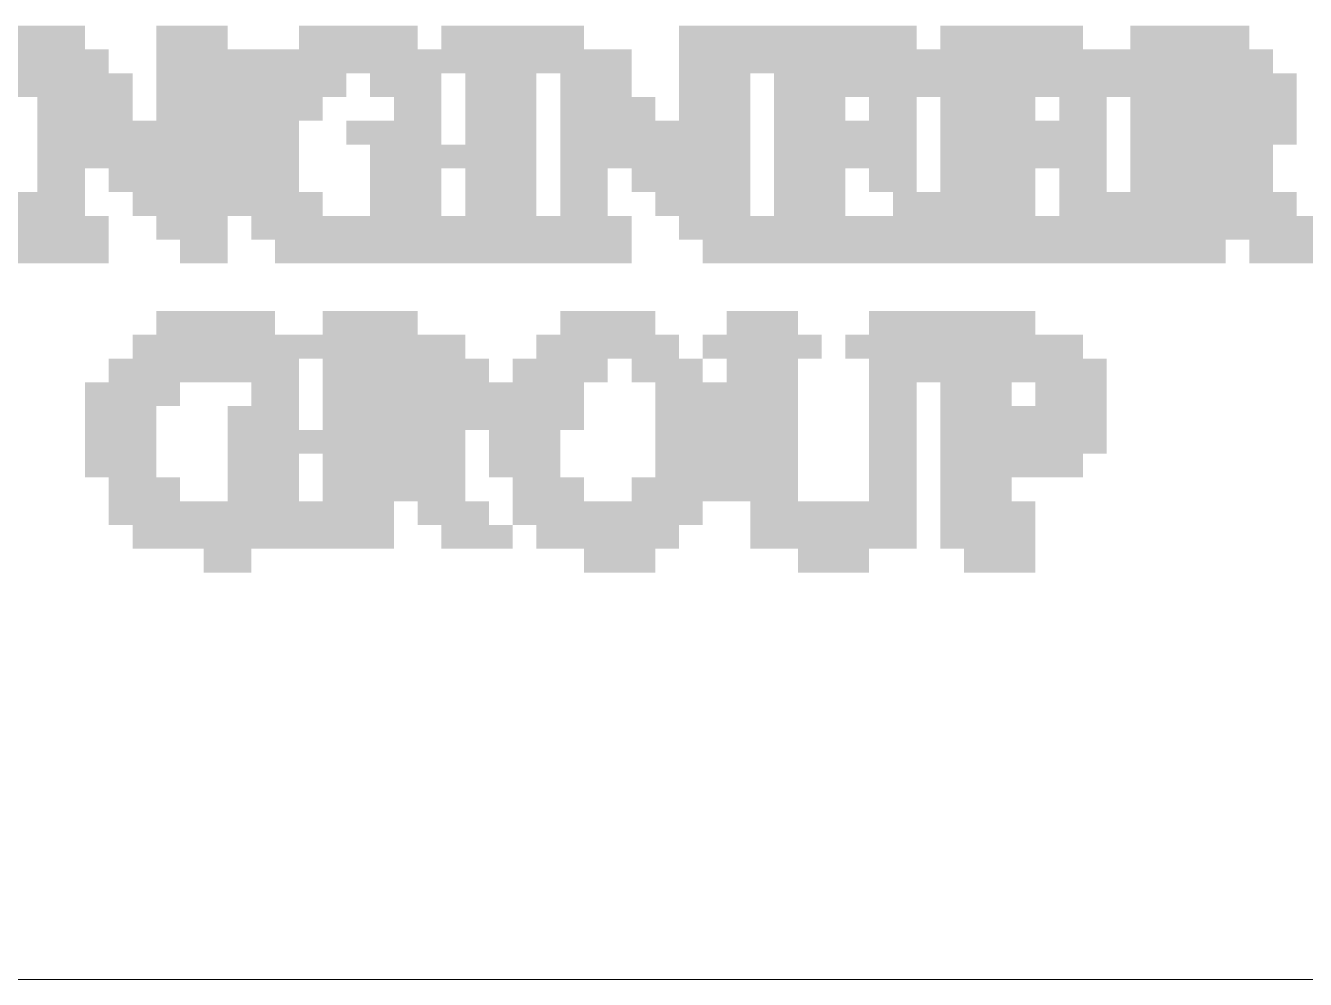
# Paper-space layout '01 Plan and 3D' of a CAD drawing. Header units: millimetres. Extents: x 5 to 415, y 7 to 290.
# Drawn here: x 374.36 to 384.06, y 85 to 92.22 of the extents above; entities that cross this region are included whole.
import ezdxf

# ---------------------------------------------------------------- set-up
doc = ezdxf.new("R2010")
doc.units = ezdxf.units.MM
doc.layers.add('BRANDING', color=7, linetype='Continuous')
doc.layers.add('SHEET', color=7, linetype='Continuous')

# ---------------------------------------------------------------- blocks, each defined once
blk = doc.blocks.new('SHEET_01')
at = {"layer": 'BRANDING'}
for points in [[(374.27, 92.22), (374.63, 92.22), (374.27, 92.04), (374.63, 92.04)], [(374.63, 92.22), (374.81, 92.22), (374.63, 92.04), (374.81, 92.04)], [(375.35, 92.22), (375.53, 92.22), (375.35, 92.04), (375.53, 92.04)], [(375.53, 92.22), (375.71, 92.22), (375.53, 92.04), (375.71, 92.04)], [(375.71, 92.22), (375.89, 92.22), (375.71, 92.04), (375.89, 92.04)], [(376.43, 92.22), (376.61, 92.22), (376.43, 92.04), (376.61, 92.04)], [(376.61, 92.22), (376.79, 92.22), (376.61, 92.04), (376.79, 92.04)], [(376.79, 92.22), (376.97, 92.22), (376.79, 92.04), (376.97, 92.04)], [(376.97, 92.22), (377.15, 92.22), (376.97, 92.04), (377.15, 92.04)], [(377.15, 92.22), (377.33, 92.22), (377.15, 92.04), (377.33, 92.04)], [(377.51, 92.22), (377.69, 92.22), (377.51, 92.04), (377.69, 92.04)], [(377.69, 92.22), (377.87, 92.22), (377.69, 92.04), (377.87, 92.04)], [(377.87, 92.22), (378.05, 92.22), (377.87, 92.04), (378.05, 92.04)], [(378.05, 92.22), (378.23, 92.22), (378.05, 92.04), (378.23, 92.04)], [(378.23, 92.22), (378.41, 92.22), (378.23, 92.04), (378.41, 92.04)], [(378.41, 92.22), (378.59, 92.22), (378.41, 92.04), (378.59, 92.04)], [(379.31, 92.22), (380.03, 92.22), (379.31, 92.04), (380.03, 92.04)], [(380.03, 92.22), (380.21, 92.22), (380.03, 92.04), (380.21, 92.04)], [(380.21, 92.22), (380.39, 92.22), (380.21, 92.04), (380.39, 92.04)], [(380.39, 92.22), (380.93, 92.22), (380.39, 92.04), (380.93, 92.04)], [(380.93, 92.22), (381.11, 92.22), (380.93, 92.04), (381.11, 92.04)], [(381.29, 92.22), (381.47, 92.22), (381.29, 92.04), (381.47, 92.04)], [(381.47, 92.22), (382.37, 92.22), (381.47, 92.04), (382.37, 92.04)], [(382.73, 92.22), (382.91, 92.22), (382.73, 92.04), (382.91, 92.04)], [(382.91, 92.22), (383.63, 92.22), (382.91, 92.04), (383.63, 92.04)], [(374.27, 92.04), (374.45, 92.04), (374.27, 91.86), (374.45, 91.86)], [(374.45, 92.04), (374.63, 92.04), (374.45, 91.86), (374.63, 91.86)], [(374.63, 92.04), (374.81, 92.04), (374.63, 91.86), (374.81, 91.86)], [(374.81, 92.04), (374.99, 92.04), (374.81, 91.86), (374.99, 91.86)], [(375.35, 92.04), (375.53, 92.04), (375.35, 91.86), (375.53, 91.86)], [(375.53, 92.04), (375.71, 92.04), (375.53, 91.86), (375.71, 91.86)], [(375.71, 92.04), (375.89, 92.04), (375.71, 91.86), (375.89, 91.86)], [(375.89, 92.04), (376.25, 92.04), (375.89, 91.86), (376.25, 91.86)], [(376.25, 92.04), (376.43, 92.04), (376.25, 91.86), (376.43, 91.86)], [(376.43, 92.04), (376.61, 92.04), (376.43, 91.86), (376.61, 91.86)], [(376.61, 92.04), (376.79, 92.04), (376.61, 91.86), (376.79, 91.86)], [(376.79, 92.04), (376.97, 92.04), (376.79, 91.86), (376.97, 91.86)], [(376.97, 92.04), (377.15, 92.04), (376.97, 91.86), (377.15, 91.86)], [(377.15, 92.04), (377.33, 92.04), (377.15, 91.86), (377.33, 91.86)], [(377.33, 92.04), (377.51, 92.04), (377.33, 91.86), (377.51, 91.86)], [(377.51, 92.04), (377.69, 92.04), (377.51, 91.86), (377.69, 91.86)], [(377.69, 92.04), (377.87, 92.04), (377.69, 91.86), (377.87, 91.86)], [(377.87, 92.04), (378.23, 92.04), (377.87, 91.86), (378.23, 91.86)], [(378.23, 92.04), (378.41, 92.04), (378.23, 91.86), (378.41, 91.86)], [(378.41, 92.04), (378.59, 92.04), (378.41, 91.86), (378.59, 91.86)], [(378.59, 92.04), (378.77, 92.04), (378.59, 91.86), (378.77, 91.86)], [(378.77, 92.04), (378.95, 92.04), (378.77, 91.86), (378.95, 91.86)], [(379.31, 92.04), (379.49, 92.04), (379.31, 91.86), (379.49, 91.86)], [(379.49, 92.04), (379.67, 92.04), (379.49, 91.86), (379.67, 91.86)], [(379.67, 92.04), (379.85, 92.04), (379.67, 91.86), (379.85, 91.86)], [(379.85, 92.04), (380.03, 92.04), (379.85, 91.86), (380.03, 91.86)], [(380.03, 92.04), (380.21, 92.04), (380.03, 91.86), (380.21, 91.86)], [(380.21, 92.04), (380.39, 92.04), (380.21, 91.86), (380.39, 91.86)], [(380.39, 92.04), (380.57, 92.04), (380.39, 91.86), (380.57, 91.86)], [(380.57, 92.04), (380.75, 92.04), (380.57, 91.86), (380.75, 91.86)], [(380.75, 92.04), (380.93, 92.04), (380.75, 91.86), (380.93, 91.86)], [(380.93, 92.04), (381.11, 92.04), (380.93, 91.86), (381.11, 91.86)], [(381.11, 92.04), (381.29, 92.04), (381.11, 91.86), (381.29, 91.86)], [(381.29, 92.04), (381.47, 92.04), (381.29, 91.86), (381.47, 91.86)], [(381.47, 92.04), (381.65, 92.04), (381.47, 91.86), (381.65, 91.86)], [(381.65, 92.04), (381.83, 92.04), (381.65, 91.86), (381.83, 91.86)], [(381.83, 92.04), (382.19, 92.04), (381.83, 91.86), (382.19, 91.86)], [(382.19, 92.04), (382.55, 92.04), (382.19, 91.86), (382.55, 91.86)], [(382.55, 92.04), (382.73, 92.04), (382.55, 91.86), (382.73, 91.86)], [(382.73, 92.04), (382.91, 92.04), (382.73, 91.86), (382.91, 91.86)], [(382.91, 92.04), (383.09, 92.04), (382.91, 91.86), (383.09, 91.86)], [(383.09, 92.04), (383.27, 92.04), (383.09, 91.86), (383.27, 91.86)], [(383.27, 92.04), (383.45, 92.04), (383.27, 91.86), (383.45, 91.86)], [(383.45, 92.04), (383.63, 92.04), (383.45, 91.86), (383.63, 91.86)], [(383.63, 92.04), (383.81, 92.04), (383.63, 91.86), (383.81, 91.86)], [(374.27, 91.86), (374.45, 91.86), (374.27, 91.68), (374.45, 91.68)], [(374.45, 91.86), (374.63, 91.86), (374.45, 91.68), (374.63, 91.68)], [(374.63, 91.86), (374.81, 91.86), (374.63, 91.68), (374.81, 91.68)], [(374.81, 91.86), (374.99, 91.86), (374.81, 91.68), (374.99, 91.68)], [(374.99, 91.86), (375.17, 91.86), (374.99, 91.68), (375.17, 91.68)], [(375.35, 91.86), (375.53, 91.86), (375.35, 91.68), (375.53, 91.68)], [(375.53, 91.86), (375.71, 91.86), (375.53, 91.68), (375.71, 91.68)], [(375.71, 91.86), (375.89, 91.86), (375.71, 91.68), (375.89, 91.68)], [(375.89, 91.86), (376.07, 91.86), (375.89, 91.68), (376.07, 91.68)], [(376.07, 91.86), (376.25, 91.86), (376.07, 91.68), (376.25, 91.68)], [(376.25, 91.86), (376.43, 91.86), (376.25, 91.68), (376.43, 91.68)], [(376.43, 91.86), (376.61, 91.86), (376.43, 91.68), (376.61, 91.68)], [(376.61, 91.86), (376.79, 91.86), (376.61, 91.68), (376.79, 91.68)], [(376.97, 91.86), (377.15, 91.86), (376.97, 91.68), (377.15, 91.68)], [(377.15, 91.86), (377.33, 91.86), (377.15, 91.68), (377.33, 91.68)], [(377.33, 91.86), (377.51, 91.86), (377.33, 91.68), (377.51, 91.68)], [(377.69, 91.86), (377.87, 91.86), (377.69, 91.68), (377.87, 91.68)], [(377.87, 91.86), (378.05, 91.86), (377.87, 91.68), (378.05, 91.68)], [(378.05, 91.86), (378.23, 91.86), (378.05, 91.68), (378.23, 91.68)], [(378.41, 91.86), (378.59, 91.86), (378.41, 91.68), (378.59, 91.68)], [(378.59, 91.86), (378.77, 91.86), (378.59, 91.68), (378.77, 91.68)], [(378.77, 91.86), (378.95, 91.86), (378.77, 91.68), (378.95, 91.68)], [(379.31, 91.86), (379.49, 91.86), (379.31, 91.68), (379.49, 91.68)], [(379.49, 91.86), (379.67, 91.86), (379.49, 91.68), (379.67, 91.68)], [(379.67, 91.86), (379.85, 91.86), (379.67, 91.68), (379.85, 91.68)], [(380.03, 91.86), (380.39, 91.86), (380.03, 91.68), (380.39, 91.68)], [(380.39, 91.86), (380.57, 91.86), (380.39, 91.68), (380.57, 91.68)], [(380.57, 91.86), (380.93, 91.86), (380.57, 91.68), (380.93, 91.68)], [(380.93, 91.86), (381.11, 91.86), (380.93, 91.68), (381.11, 91.68)], [(381.11, 91.86), (381.29, 91.86), (381.11, 91.68), (381.29, 91.68)], [(381.29, 91.86), (381.47, 91.86), (381.29, 91.68), (381.47, 91.68)], [(381.47, 91.86), (381.65, 91.86), (381.47, 91.68), (381.65, 91.68)], [(381.65, 91.86), (381.83, 91.86), (381.65, 91.68), (381.83, 91.68)], [(381.83, 91.86), (382.01, 91.86), (381.83, 91.68), (382.01, 91.68)], [(382.01, 91.86), (382.19, 91.86), (382.01, 91.68), (382.19, 91.68)], [(382.19, 91.86), (382.37, 91.86), (382.19, 91.68), (382.37, 91.68)], [(382.37, 91.86), (382.55, 91.86), (382.37, 91.68), (382.55, 91.68)], [(382.55, 91.86), (382.73, 91.86), (382.55, 91.68), (382.73, 91.68)], [(382.73, 91.86), (382.91, 91.86), (382.73, 91.68), (382.91, 91.68)], [(382.91, 91.86), (383.27, 91.86), (382.91, 91.68), (383.27, 91.68)], [(383.27, 91.86), (383.45, 91.86), (383.27, 91.68), (383.45, 91.68)], [(383.45, 91.86), (383.63, 91.86), (383.45, 91.68), (383.63, 91.68)], [(383.63, 91.86), (383.81, 91.86), (383.63, 91.68), (383.81, 91.68)], [(383.81, 91.86), (383.99, 91.86), (383.81, 91.68), (383.99, 91.68)], [(374.45, 91.68), (374.63, 91.68), (374.45, 91.5), (374.63, 91.5)], [(374.63, 91.68), (374.99, 91.68), (374.63, 91.5), (374.99, 91.5)], [(374.99, 91.68), (375.17, 91.68), (374.99, 91.5), (375.17, 91.5)], [(375.35, 91.68), (375.53, 91.68), (375.35, 91.5), (375.53, 91.5)], [(375.53, 91.68), (375.71, 91.68), (375.53, 91.5), (375.71, 91.5)], [(375.71, 91.68), (376.07, 91.68), (375.71, 91.5), (376.07, 91.5)], [(376.07, 91.68), (376.25, 91.68), (376.07, 91.5), (376.25, 91.5)], [(376.25, 91.68), (376.43, 91.68), (376.25, 91.5), (376.43, 91.5)], [(376.43, 91.68), (376.61, 91.68), (376.43, 91.5), (376.61, 91.5)], [(377.15, 91.68), (377.51, 91.68), (377.15, 91.5), (377.51, 91.5)], [(377.69, 91.68), (377.87, 91.68), (377.69, 91.5), (377.87, 91.5)], [(377.87, 91.68), (378.05, 91.68), (377.87, 91.5), (378.05, 91.5)], [(378.05, 91.68), (378.23, 91.68), (378.05, 91.5), (378.23, 91.5)], [(378.41, 91.68), (378.59, 91.68), (378.41, 91.5), (378.59, 91.5)], [(378.59, 91.68), (378.77, 91.68), (378.59, 91.5), (378.77, 91.5)], [(378.77, 91.68), (378.95, 91.68), (378.77, 91.5), (378.95, 91.5)], [(378.95, 91.68), (379.13, 91.68), (378.95, 91.5), (379.13, 91.5)], [(379.31, 91.68), (379.49, 91.68), (379.31, 91.5), (379.49, 91.5)], [(379.49, 91.68), (379.67, 91.68), (379.49, 91.5), (379.67, 91.5)], [(379.67, 91.68), (379.85, 91.68), (379.67, 91.5), (379.85, 91.5)], [(380.03, 91.68), (380.21, 91.68), (380.03, 91.5), (380.21, 91.5)], [(380.21, 91.68), (380.39, 91.68), (380.21, 91.5), (380.39, 91.5)], [(380.39, 91.68), (380.57, 91.68), (380.39, 91.5), (380.57, 91.5)], [(380.75, 91.68), (380.93, 91.68), (380.75, 91.5), (380.93, 91.5)], [(380.93, 91.68), (381.11, 91.68), (380.93, 91.5), (381.11, 91.5)], [(381.29, 91.68), (381.47, 91.68), (381.29, 91.5), (381.47, 91.5)], [(381.47, 91.68), (381.65, 91.68), (381.47, 91.5), (381.65, 91.5)], [(381.65, 91.68), (381.83, 91.68), (381.65, 91.5), (381.83, 91.5)], [(381.83, 91.68), (382.01, 91.68), (381.83, 91.5), (382.01, 91.5)], [(382.19, 91.68), (382.55, 91.68), (382.19, 91.5), (382.55, 91.5)], [(382.73, 91.68), (382.91, 91.68), (382.73, 91.5), (382.91, 91.5)], [(382.91, 91.68), (383.09, 91.68), (382.91, 91.5), (383.09, 91.5)], [(383.09, 91.68), (383.27, 91.68), (383.09, 91.5), (383.27, 91.5)], [(383.27, 91.68), (383.45, 91.68), (383.27, 91.5), (383.45, 91.5)], [(383.45, 91.68), (383.63, 91.68), (383.45, 91.5), (383.63, 91.5)], [(383.63, 91.68), (383.81, 91.68), (383.63, 91.5), (383.81, 91.5)], [(383.81, 91.68), (383.99, 91.68), (383.81, 91.5), (383.99, 91.5)], [(374.45, 91.5), (374.63, 91.5), (374.45, 91.32), (374.63, 91.32)], [(374.63, 91.5), (374.99, 91.5), (374.63, 91.32), (374.99, 91.32)], [(374.99, 91.5), (375.17, 91.5), (374.99, 91.32), (375.17, 91.32)], [(375.17, 91.5), (375.35, 91.5), (375.17, 91.32), (375.35, 91.32)], [(375.35, 91.5), (375.53, 91.5), (375.35, 91.32), (375.53, 91.32)], [(375.53, 91.5), (375.71, 91.5), (375.53, 91.32), (375.71, 91.32)], [(375.71, 91.5), (375.89, 91.5), (375.71, 91.32), (375.89, 91.32)], [(375.89, 91.5), (376.07, 91.5), (375.89, 91.32), (376.07, 91.32)], [(376.07, 91.5), (376.25, 91.5), (376.07, 91.32), (376.25, 91.32)], [(376.25, 91.5), (376.43, 91.5), (376.25, 91.32), (376.43, 91.32)], [(376.79, 91.5), (376.97, 91.5), (376.79, 91.32), (376.97, 91.32)], [(376.97, 91.5), (377.33, 91.5), (376.97, 91.32), (377.33, 91.32)], [(377.33, 91.5), (377.51, 91.5), (377.33, 91.32), (377.51, 91.32)], [(377.69, 91.5), (377.87, 91.5), (377.69, 91.32), (377.87, 91.32)], [(377.87, 91.5), (378.05, 91.5), (377.87, 91.32), (378.05, 91.32)], [(378.05, 91.5), (378.23, 91.5), (378.05, 91.32), (378.23, 91.32)], [(378.41, 91.5), (378.59, 91.5), (378.41, 91.32), (378.59, 91.32)], [(378.59, 91.5), (378.77, 91.5), (378.59, 91.32), (378.77, 91.32)], [(378.77, 91.5), (379.13, 91.5), (378.77, 91.32), (379.13, 91.32)], [(379.13, 91.5), (379.31, 91.5), (379.13, 91.32), (379.31, 91.32)], [(379.31, 91.5), (379.49, 91.5), (379.31, 91.32), (379.49, 91.32)], [(379.49, 91.5), (379.67, 91.5), (379.49, 91.32), (379.67, 91.32)], [(379.67, 91.5), (379.85, 91.5), (379.67, 91.32), (379.85, 91.32)], [(380.03, 91.5), (380.21, 91.5), (380.03, 91.32), (380.21, 91.32)], [(380.21, 91.5), (380.39, 91.5), (380.21, 91.32), (380.39, 91.32)], [(380.39, 91.5), (380.57, 91.5), (380.39, 91.32), (380.57, 91.32)], [(380.57, 91.5), (380.75, 91.5), (380.57, 91.32), (380.75, 91.32)], [(380.75, 91.5), (380.93, 91.5), (380.75, 91.32), (380.93, 91.32)], [(380.93, 91.5), (381.11, 91.5), (380.93, 91.32), (381.11, 91.32)], [(381.29, 91.5), (381.47, 91.5), (381.29, 91.32), (381.47, 91.32)], [(381.47, 91.5), (381.65, 91.5), (381.47, 91.32), (381.65, 91.32)], [(381.65, 91.5), (381.83, 91.5), (381.65, 91.32), (381.83, 91.32)], [(381.83, 91.5), (382.19, 91.5), (381.83, 91.32), (382.19, 91.32)], [(382.19, 91.5), (382.37, 91.5), (382.19, 91.32), (382.37, 91.32)], [(382.37, 91.5), (382.55, 91.5), (382.37, 91.32), (382.55, 91.32)], [(382.73, 91.5), (382.91, 91.5), (382.73, 91.32), (382.91, 91.32)], [(382.91, 91.5), (383.09, 91.5), (382.91, 91.32), (383.09, 91.32)], [(383.09, 91.5), (383.27, 91.5), (383.09, 91.32), (383.27, 91.32)], [(383.27, 91.5), (383.45, 91.5), (383.27, 91.32), (383.45, 91.32)], [(383.45, 91.5), (383.63, 91.5), (383.45, 91.32), (383.63, 91.32)], [(383.63, 91.5), (383.81, 91.5), (383.63, 91.32), (383.81, 91.32)], [(383.81, 91.5), (383.99, 91.5), (383.81, 91.32), (383.99, 91.32)], [(374.45, 91.32), (374.63, 91.32), (374.45, 91.14), (374.63, 91.14)], [(374.63, 91.32), (374.81, 91.32), (374.63, 91.14), (374.81, 91.14)], [(374.81, 91.32), (374.99, 91.32), (374.81, 91.14), (374.99, 91.14)], [(374.99, 91.32), (375.17, 91.32), (374.99, 91.14), (375.17, 91.14)], [(375.17, 91.32), (375.35, 91.32), (375.17, 91.14), (375.35, 91.14)], [(375.35, 91.32), (375.53, 91.32), (375.35, 91.14), (375.53, 91.14)], [(375.53, 91.32), (375.71, 91.32), (375.53, 91.14), (375.71, 91.14)], [(375.71, 91.32), (375.89, 91.32), (375.71, 91.14), (375.89, 91.14)], [(375.89, 91.32), (376.07, 91.32), (375.89, 91.14), (376.07, 91.14)], [(376.07, 91.32), (376.25, 91.32), (376.07, 91.14), (376.25, 91.14)], [(376.25, 91.32), (376.43, 91.32), (376.25, 91.14), (376.43, 91.14)], [(376.97, 91.32), (377.15, 91.32), (376.97, 91.14), (377.15, 91.14)], [(377.15, 91.32), (377.33, 91.32), (377.15, 91.14), (377.33, 91.14)], [(377.33, 91.32), (377.51, 91.32), (377.33, 91.14), (377.51, 91.14)], [(377.51, 91.32), (377.69, 91.32), (377.51, 91.14), (377.69, 91.14)], [(377.69, 91.32), (377.87, 91.32), (377.69, 91.14), (377.87, 91.14)], [(377.87, 91.32), (378.05, 91.32), (377.87, 91.14), (378.05, 91.14)], [(378.05, 91.32), (378.23, 91.32), (378.05, 91.14), (378.23, 91.14)], [(378.41, 91.32), (378.59, 91.32), (378.41, 91.14), (378.59, 91.14)], [(378.59, 91.32), (378.77, 91.32), (378.59, 91.14), (378.77, 91.14)], [(378.77, 91.32), (378.95, 91.32), (378.77, 91.14), (378.95, 91.14)], [(378.95, 91.32), (379.31, 91.32), (378.95, 91.14), (379.31, 91.14)], [(379.31, 91.32), (379.49, 91.32), (379.31, 91.14), (379.49, 91.14)], [(379.49, 91.32), (379.67, 91.32), (379.49, 91.14), (379.67, 91.14)], [(379.67, 91.32), (379.85, 91.32), (379.67, 91.14), (379.85, 91.14)], [(380.03, 91.32), (380.21, 91.32), (380.03, 91.14), (380.21, 91.14)], [(380.21, 91.32), (380.57, 91.32), (380.21, 91.14), (380.57, 91.14)], [(380.57, 91.32), (380.93, 91.32), (380.57, 91.14), (380.93, 91.14)], [(380.93, 91.32), (381.11, 91.32), (380.93, 91.14), (381.11, 91.14)], [(381.29, 91.32), (381.47, 91.32), (381.29, 91.14), (381.47, 91.14)], [(381.47, 91.32), (381.65, 91.32), (381.47, 91.14), (381.65, 91.14)], [(381.65, 91.32), (381.83, 91.32), (381.65, 91.14), (381.83, 91.14)], [(381.83, 91.32), (382.37, 91.32), (381.83, 91.14), (382.37, 91.14)], [(382.37, 91.32), (382.55, 91.32), (382.37, 91.14), (382.55, 91.14)], [(382.73, 91.32), (382.91, 91.32), (382.73, 91.14), (382.91, 91.14)], [(382.91, 91.32), (383.09, 91.32), (382.91, 91.14), (383.09, 91.14)], [(383.09, 91.32), (383.45, 91.32), (383.09, 91.14), (383.45, 91.14)], [(383.45, 91.32), (383.63, 91.32), (383.45, 91.14), (383.63, 91.14)], [(383.63, 91.32), (383.81, 91.32), (383.63, 91.14), (383.81, 91.14)], [(374.45, 91.14), (374.63, 91.14), (374.45, 90.96), (374.63, 90.96)], [(374.63, 91.14), (374.81, 91.14), (374.63, 90.96), (374.81, 90.96)], [(374.99, 91.14), (375.17, 91.14), (374.99, 90.96), (375.17, 90.96)], [(375.17, 91.14), (375.71, 91.14), (375.17, 90.96), (375.71, 90.96)], [(375.71, 91.14), (375.89, 91.14), (375.71, 90.96), (375.89, 90.96)], [(375.89, 91.14), (376.07, 91.14), (375.89, 90.96), (376.07, 90.96)], [(376.07, 91.14), (376.25, 91.14), (376.07, 90.96), (376.25, 90.96)], [(376.25, 91.14), (376.43, 91.14), (376.25, 90.96), (376.43, 90.96)], [(376.97, 91.14), (377.15, 91.14), (376.97, 90.96), (377.15, 90.96)], [(377.15, 91.14), (377.33, 91.14), (377.15, 90.96), (377.33, 90.96)], [(377.33, 91.14), (377.51, 91.14), (377.33, 90.96), (377.51, 90.96)], [(377.69, 91.14), (377.87, 91.14), (377.69, 90.96), (377.87, 90.96)], [(377.87, 91.14), (378.05, 91.14), (377.87, 90.96), (378.05, 90.96)], [(378.05, 91.14), (378.23, 91.14), (378.05, 90.96), (378.23, 90.96)], [(378.41, 91.14), (378.59, 91.14), (378.41, 90.96), (378.59, 90.96)], [(378.59, 91.14), (378.77, 91.14), (378.59, 90.96), (378.77, 90.96)], [(378.95, 91.14), (379.13, 91.14), (378.95, 90.96), (379.13, 90.96)], [(379.13, 91.14), (379.49, 91.14), (379.13, 90.96), (379.49, 90.96)], [(379.49, 91.14), (379.67, 91.14), (379.49, 90.96), (379.67, 90.96)], [(379.67, 91.14), (379.85, 91.14), (379.67, 90.96), (379.85, 90.96)], [(380.03, 91.14), (380.39, 91.14), (380.03, 90.96), (380.39, 90.96)], [(380.39, 91.14), (380.57, 91.14), (380.39, 90.96), (380.57, 90.96)], [(380.75, 91.14), (380.93, 91.14), (380.75, 90.96), (380.93, 90.96)], [(380.93, 91.14), (381.11, 91.14), (380.93, 90.96), (381.11, 90.96)], [(381.29, 91.14), (381.47, 91.14), (381.29, 90.96), (381.47, 90.96)], [(381.47, 91.14), (381.65, 91.14), (381.47, 90.96), (381.65, 90.96)], [(381.65, 91.14), (381.83, 91.14), (381.65, 90.96), (381.83, 90.96)], [(381.83, 91.14), (382.01, 91.14), (381.83, 90.96), (382.01, 90.96)], [(382.19, 91.14), (382.37, 91.14), (382.19, 90.96), (382.37, 90.96)], [(382.37, 91.14), (382.55, 91.14), (382.37, 90.96), (382.55, 90.96)], [(382.73, 91.14), (382.91, 91.14), (382.73, 90.96), (382.91, 90.96)], [(382.91, 91.14), (383.09, 91.14), (382.91, 90.96), (383.09, 90.96)], [(383.09, 91.14), (383.27, 91.14), (383.09, 90.96), (383.27, 90.96)], [(383.27, 91.14), (383.45, 91.14), (383.27, 90.96), (383.45, 90.96)], [(383.45, 91.14), (383.63, 91.14), (383.45, 90.96), (383.63, 90.96)], [(383.63, 91.14), (383.81, 91.14), (383.63, 90.96), (383.81, 90.96)], [(374.27, 90.96), (374.45, 90.96), (374.27, 90.78), (374.45, 90.78)], [(374.45, 90.96), (374.63, 90.96), (374.45, 90.78), (374.63, 90.78)], [(374.63, 90.96), (374.81, 90.96), (374.63, 90.78), (374.81, 90.78)], [(375.17, 90.96), (375.35, 90.96), (375.17, 90.78), (375.35, 90.78)], [(375.35, 90.96), (375.53, 90.96), (375.35, 90.78), (375.53, 90.78)], [(375.53, 90.96), (375.71, 90.96), (375.53, 90.78), (375.71, 90.78)], [(375.71, 90.96), (375.89, 90.96), (375.71, 90.78), (375.89, 90.78)], [(375.89, 90.96), (376.07, 90.96), (375.89, 90.78), (376.07, 90.78)], [(376.07, 90.96), (376.25, 90.96), (376.07, 90.78), (376.25, 90.78)], [(376.25, 90.96), (376.43, 90.96), (376.25, 90.78), (376.43, 90.78)], [(376.43, 90.96), (376.61, 90.96), (376.43, 90.78), (376.61, 90.78)], [(376.97, 90.96), (377.15, 90.96), (376.97, 90.78), (377.15, 90.78)], [(377.15, 90.96), (377.33, 90.96), (377.15, 90.78), (377.33, 90.78)], [(377.33, 90.96), (377.51, 90.96), (377.33, 90.78), (377.51, 90.78)], [(377.69, 90.96), (377.87, 90.96), (377.69, 90.78), (377.87, 90.78)], [(377.87, 90.96), (378.05, 90.96), (377.87, 90.78), (378.05, 90.78)], [(378.05, 90.96), (378.23, 90.96), (378.05, 90.78), (378.23, 90.78)], [(378.41, 90.96), (378.59, 90.96), (378.41, 90.78), (378.59, 90.78)], [(378.59, 90.96), (378.77, 90.96), (378.59, 90.78), (378.77, 90.78)], [(379.13, 90.96), (379.31, 90.96), (379.13, 90.78), (379.31, 90.78)], [(379.31, 90.96), (379.49, 90.96), (379.31, 90.78), (379.49, 90.78)], [(379.49, 90.96), (379.67, 90.96), (379.49, 90.78), (379.67, 90.78)], [(379.67, 90.96), (379.85, 90.96), (379.67, 90.78), (379.85, 90.78)], [(380.03, 90.96), (380.39, 90.96), (380.03, 90.78), (380.39, 90.78)], [(380.39, 90.96), (380.57, 90.96), (380.39, 90.78), (380.57, 90.78)], [(380.93, 90.96), (381.29, 90.96), (380.93, 90.78), (381.29, 90.78)], [(381.29, 90.96), (381.47, 90.96), (381.29, 90.78), (381.47, 90.78)], [(381.47, 90.96), (381.83, 90.96), (381.47, 90.78), (381.83, 90.78)], [(381.83, 90.96), (382.01, 90.96), (381.83, 90.78), (382.01, 90.78)], [(382.19, 90.96), (382.37, 90.96), (382.19, 90.78), (382.37, 90.78)], [(382.37, 90.96), (382.55, 90.96), (382.37, 90.78), (382.55, 90.78)], [(382.55, 90.96), (382.73, 90.96), (382.55, 90.78), (382.73, 90.78)], [(382.73, 90.96), (382.91, 90.96), (382.73, 90.78), (382.91, 90.78)], [(382.91, 90.96), (383.09, 90.96), (382.91, 90.78), (383.09, 90.78)], [(383.09, 90.96), (383.27, 90.96), (383.09, 90.78), (383.27, 90.78)], [(383.27, 90.96), (383.45, 90.96), (383.27, 90.78), (383.45, 90.78)], [(383.45, 90.96), (383.63, 90.96), (383.45, 90.78), (383.63, 90.78)], [(383.63, 90.96), (383.81, 90.96), (383.63, 90.78), (383.81, 90.78)], [(383.81, 90.96), (383.99, 90.96), (383.81, 90.78), (383.99, 90.78)], [(374.27, 90.78), (374.45, 90.78), (374.27, 90.6), (374.45, 90.6)], [(374.45, 90.78), (374.63, 90.78), (374.45, 90.6), (374.63, 90.6)], [(374.63, 90.78), (374.81, 90.78), (374.63, 90.6), (374.81, 90.6)], [(374.81, 90.78), (374.99, 90.78), (374.81, 90.6), (374.99, 90.6)], [(375.35, 90.78), (375.53, 90.78), (375.35, 90.6), (375.53, 90.6)], [(375.53, 90.78), (375.71, 90.78), (375.53, 90.6), (375.71, 90.6)], [(375.71, 90.78), (375.89, 90.78), (375.71, 90.6), (375.89, 90.6)], [(376.07, 90.78), (376.25, 90.78), (376.07, 90.6), (376.25, 90.6)], [(376.25, 90.78), (376.43, 90.78), (376.25, 90.6), (376.43, 90.6)], [(376.43, 90.78), (376.61, 90.78), (376.43, 90.6), (376.61, 90.6)], [(376.61, 90.78), (376.97, 90.78), (376.61, 90.6), (376.97, 90.6)], [(376.97, 90.78), (377.15, 90.78), (376.97, 90.6), (377.15, 90.6)], [(377.15, 90.78), (377.33, 90.78), (377.15, 90.6), (377.33, 90.6)], [(377.33, 90.78), (377.69, 90.78), (377.33, 90.6), (377.69, 90.6)], [(377.69, 90.78), (378.05, 90.78), (377.69, 90.6), (378.05, 90.6)], [(378.05, 90.78), (378.41, 90.78), (378.05, 90.6), (378.41, 90.6)], [(378.41, 90.78), (378.59, 90.78), (378.41, 90.6), (378.59, 90.6)], [(378.59, 90.78), (378.77, 90.78), (378.59, 90.6), (378.77, 90.6)], [(378.77, 90.78), (378.95, 90.78), (378.77, 90.6), (378.95, 90.6)], [(379.31, 90.78), (379.49, 90.78), (379.31, 90.6), (379.49, 90.6)], [(379.49, 90.78), (379.67, 90.78), (379.49, 90.6), (379.67, 90.6)], [(379.67, 90.78), (379.85, 90.78), (379.67, 90.6), (379.85, 90.6)], [(379.85, 90.78), (380.03, 90.78), (379.85, 90.6), (380.03, 90.6)], [(380.03, 90.78), (380.39, 90.78), (380.03, 90.6), (380.39, 90.6)], [(380.39, 90.78), (380.57, 90.78), (380.39, 90.6), (380.57, 90.6)], [(380.57, 90.78), (380.75, 90.78), (380.57, 90.6), (380.75, 90.6)], [(380.75, 90.78), (380.93, 90.78), (380.75, 90.6), (380.93, 90.6)], [(380.93, 90.78), (381.11, 90.78), (380.93, 90.6), (381.11, 90.6)], [(381.11, 90.78), (381.29, 90.78), (381.11, 90.6), (381.29, 90.6)], [(381.29, 90.78), (381.47, 90.78), (381.29, 90.6), (381.47, 90.6)], [(381.47, 90.78), (381.83, 90.78), (381.47, 90.6), (381.83, 90.6)], [(381.83, 90.78), (382.01, 90.78), (381.83, 90.6), (382.01, 90.6)], [(382.01, 90.78), (382.19, 90.78), (382.01, 90.6), (382.19, 90.6)], [(382.19, 90.78), (382.37, 90.78), (382.19, 90.6), (382.37, 90.6)], [(382.37, 90.78), (382.55, 90.78), (382.37, 90.6), (382.55, 90.6)], [(382.55, 90.78), (382.73, 90.78), (382.55, 90.6), (382.73, 90.6)], [(382.73, 90.78), (382.91, 90.78), (382.73, 90.6), (382.91, 90.6)], [(382.91, 90.78), (383.09, 90.78), (382.91, 90.6), (383.09, 90.6)], [(383.09, 90.78), (383.27, 90.78), (383.09, 90.6), (383.27, 90.6)], [(383.27, 90.78), (383.63, 90.78), (383.27, 90.6), (383.63, 90.6)], [(383.63, 90.78), (383.81, 90.78), (383.63, 90.6), (383.81, 90.6)], [(383.81, 90.78), (383.99, 90.78), (383.81, 90.6), (383.99, 90.6)], [(383.99, 90.78), (384.35, 90.78), (383.99, 90.6), (384.35, 90.6)], [(374.27, 90.6), (374.45, 90.6), (374.27, 90.42), (374.45, 90.42)], [(374.45, 90.6), (374.63, 90.6), (374.45, 90.42), (374.63, 90.42)], [(374.63, 90.6), (374.81, 90.6), (374.63, 90.42), (374.81, 90.42)], [(374.81, 90.6), (374.99, 90.6), (374.81, 90.42), (374.99, 90.42)], [(375.53, 90.6), (375.71, 90.6), (375.53, 90.42), (375.71, 90.42)], [(375.71, 90.6), (375.89, 90.6), (375.71, 90.42), (375.89, 90.42)], [(376.25, 90.6), (376.43, 90.6), (376.25, 90.42), (376.43, 90.42)], [(376.43, 90.6), (376.61, 90.6), (376.43, 90.42), (376.61, 90.42)], [(376.61, 90.6), (377.15, 90.6), (376.61, 90.42), (377.15, 90.42)], [(377.15, 90.6), (377.33, 90.6), (377.15, 90.42), (377.33, 90.42)], [(377.33, 90.6), (377.51, 90.6), (377.33, 90.42), (377.51, 90.42)], [(377.51, 90.6), (377.69, 90.6), (377.51, 90.42), (377.69, 90.42)], [(377.69, 90.6), (378.05, 90.6), (377.69, 90.42), (378.05, 90.42)], [(378.05, 90.6), (378.23, 90.6), (378.05, 90.42), (378.23, 90.42)], [(378.23, 90.6), (378.41, 90.6), (378.23, 90.42), (378.41, 90.42)], [(378.41, 90.6), (378.77, 90.6), (378.41, 90.42), (378.77, 90.42)], [(378.77, 90.6), (378.95, 90.6), (378.77, 90.42), (378.95, 90.42)], [(379.49, 90.6), (379.67, 90.6), (379.49, 90.42), (379.67, 90.42)], [(379.67, 90.6), (379.85, 90.6), (379.67, 90.42), (379.85, 90.42)], [(379.85, 90.6), (380.03, 90.6), (379.85, 90.42), (380.03, 90.42)], [(380.03, 90.6), (381.11, 90.6), (380.03, 90.42), (381.11, 90.42)], [(381.11, 90.6), (381.29, 90.6), (381.11, 90.42), (381.29, 90.42)], [(381.29, 90.6), (381.47, 90.6), (381.29, 90.42), (381.47, 90.42)], [(381.47, 90.6), (382.55, 90.6), (381.47, 90.42), (382.55, 90.42)], [(382.55, 90.6), (382.73, 90.6), (382.55, 90.42), (382.73, 90.42)], [(382.73, 90.6), (382.91, 90.6), (382.73, 90.42), (382.91, 90.42)], [(382.91, 90.6), (383.27, 90.6), (382.91, 90.42), (383.27, 90.42)], [(383.27, 90.6), (383.45, 90.6), (383.27, 90.42), (383.45, 90.42)], [(383.63, 90.6), (383.81, 90.6), (383.63, 90.42), (383.81, 90.42)], [(383.81, 90.6), (384.17, 90.6), (383.81, 90.42), (384.17, 90.42)], [(375.35, 90.06), (375.53, 90.06), (375.35, 89.88), (375.53, 89.88)], [(375.53, 90.06), (375.89, 90.06), (375.53, 89.88), (375.89, 89.88)], [(375.89, 90.06), (376.25, 90.06), (375.89, 89.88), (376.25, 89.88)], [(376.61, 90.06), (377.33, 90.06), (376.61, 89.88), (377.33, 89.88)], [(378.41, 90.06), (378.59, 90.06), (378.41, 89.88), (378.59, 89.88)], [(378.59, 90.06), (378.95, 90.06), (378.59, 89.88), (378.95, 89.88)], [(378.95, 90.06), (379.13, 90.06), (378.95, 89.88), (379.13, 89.88)], [(379.67, 90.06), (380.21, 90.06), (379.67, 89.88), (380.21, 89.88)], [(380.75, 90.06), (382.01, 90.06), (380.75, 89.88), (382.01, 89.88)], [(375.17, 89.88), (375.35, 89.88), (375.17, 89.7), (375.35, 89.7)], [(375.35, 89.88), (375.71, 89.88), (375.35, 89.7), (375.71, 89.7)], [(375.71, 89.88), (375.89, 89.88), (375.71, 89.7), (375.89, 89.7)], [(375.89, 89.88), (376.07, 89.88), (375.89, 89.7), (376.07, 89.7)], [(376.07, 89.88), (376.25, 89.88), (376.07, 89.7), (376.25, 89.7)], [(376.25, 89.88), (376.61, 89.88), (376.25, 89.7), (376.61, 89.7)], [(376.61, 89.88), (376.79, 89.88), (376.61, 89.7), (376.79, 89.7)], [(376.79, 89.88), (376.97, 89.88), (376.79, 89.7), (376.97, 89.7)], [(376.97, 89.88), (377.33, 89.88), (376.97, 89.7), (377.33, 89.7)], [(377.33, 89.88), (377.51, 89.88), (377.33, 89.7), (377.51, 89.7)], [(377.51, 89.88), (377.69, 89.88), (377.51, 89.7), (377.69, 89.7)], [(378.23, 89.88), (378.41, 89.88), (378.23, 89.7), (378.41, 89.7)], [(378.41, 89.88), (378.59, 89.88), (378.41, 89.7), (378.59, 89.7)], [(378.59, 89.88), (379.13, 89.88), (378.59, 89.7), (379.13, 89.7)], [(379.13, 89.88), (379.31, 89.88), (379.13, 89.7), (379.31, 89.7)], [(379.49, 89.88), (379.67, 89.88), (379.49, 89.7), (379.67, 89.7)], [(379.67, 89.88), (379.85, 89.88), (379.67, 89.7), (379.85, 89.7)], [(379.85, 89.88), (380.21, 89.88), (379.85, 89.7), (380.21, 89.7)], [(380.21, 89.88), (380.39, 89.88), (380.21, 89.7), (380.39, 89.7)], [(380.57, 89.88), (380.75, 89.88), (380.57, 89.7), (380.75, 89.7)], [(380.75, 89.88), (380.93, 89.88), (380.75, 89.7), (380.93, 89.7)], [(380.93, 89.88), (381.11, 89.88), (380.93, 89.7), (381.11, 89.7)], [(381.11, 89.88), (381.47, 89.88), (381.11, 89.7), (381.47, 89.7)], [(381.47, 89.88), (382.01, 89.88), (381.47, 89.7), (382.01, 89.7)], [(382.01, 89.88), (382.19, 89.88), (382.01, 89.7), (382.19, 89.7)], [(382.19, 89.88), (382.37, 89.88), (382.19, 89.7), (382.37, 89.7)], [(374.99, 89.7), (375.17, 89.7), (374.99, 89.52), (375.17, 89.52)], [(375.17, 89.7), (375.35, 89.7), (375.17, 89.52), (375.35, 89.52)], [(375.35, 89.7), (375.53, 89.7), (375.35, 89.52), (375.53, 89.52)], [(375.53, 89.7), (376.07, 89.7), (375.53, 89.52), (376.07, 89.52)], [(376.07, 89.7), (376.25, 89.7), (376.07, 89.52), (376.25, 89.52)], [(376.25, 89.7), (376.43, 89.7), (376.25, 89.52), (376.43, 89.52)], [(376.61, 89.7), (376.79, 89.7), (376.61, 89.52), (376.79, 89.52)], [(376.79, 89.7), (376.97, 89.7), (376.79, 89.52), (376.97, 89.52)], [(376.97, 89.7), (377.33, 89.7), (376.97, 89.52), (377.33, 89.52)], [(377.33, 89.7), (377.51, 89.7), (377.33, 89.52), (377.51, 89.52)], [(377.51, 89.7), (377.69, 89.7), (377.51, 89.52), (377.69, 89.52)], [(377.69, 89.7), (377.87, 89.7), (377.69, 89.52), (377.87, 89.52)], [(378.05, 89.7), (378.23, 89.7), (378.05, 89.52), (378.23, 89.52)], [(378.23, 89.7), (378.59, 89.7), (378.23, 89.52), (378.59, 89.52)], [(378.59, 89.7), (378.77, 89.7), (378.59, 89.52), (378.77, 89.52)], [(378.95, 89.7), (379.13, 89.7), (378.95, 89.52), (379.13, 89.52)], [(379.13, 89.7), (379.31, 89.7), (379.13, 89.52), (379.31, 89.52)], [(379.31, 89.7), (379.49, 89.7), (379.31, 89.52), (379.49, 89.52)], [(379.67, 89.7), (379.85, 89.7), (379.67, 89.52), (379.85, 89.52)], [(379.85, 89.7), (380.03, 89.7), (379.85, 89.52), (380.03, 89.52)], [(380.03, 89.7), (380.21, 89.7), (380.03, 89.52), (380.21, 89.52)], [(380.75, 89.7), (380.93, 89.7), (380.75, 89.52), (380.93, 89.52)], [(380.93, 89.7), (381.11, 89.7), (380.93, 89.52), (381.11, 89.52)], [(381.11, 89.7), (381.47, 89.7), (381.11, 89.52), (381.47, 89.52)], [(381.47, 89.7), (381.83, 89.7), (381.47, 89.52), (381.83, 89.52)], [(381.83, 89.7), (382.01, 89.7), (381.83, 89.52), (382.01, 89.52)], [(382.01, 89.7), (382.37, 89.7), (382.01, 89.52), (382.37, 89.52)], [(382.37, 89.7), (382.55, 89.7), (382.37, 89.52), (382.55, 89.52)], [(374.81, 89.52), (374.99, 89.52), (374.81, 89.34), (374.99, 89.34)], [(374.99, 89.52), (375.35, 89.52), (374.99, 89.34), (375.35, 89.34)], [(375.35, 89.52), (375.53, 89.52), (375.35, 89.34), (375.53, 89.34)], [(376.07, 89.52), (376.25, 89.52), (376.07, 89.34), (376.25, 89.34)], [(376.25, 89.52), (376.43, 89.52), (376.25, 89.34), (376.43, 89.34)], [(376.61, 89.52), (376.79, 89.52), (376.61, 89.34), (376.79, 89.34)], [(376.79, 89.52), (376.97, 89.52), (376.79, 89.34), (376.97, 89.34)], [(376.97, 89.52), (377.33, 89.52), (376.97, 89.34), (377.33, 89.34)], [(377.33, 89.52), (377.51, 89.52), (377.33, 89.34), (377.51, 89.34)], [(377.51, 89.52), (377.69, 89.52), (377.51, 89.34), (377.69, 89.34)], [(377.69, 89.52), (377.87, 89.52), (377.69, 89.34), (377.87, 89.34)], [(377.87, 89.52), (378.05, 89.52), (377.87, 89.34), (378.05, 89.34)], [(378.05, 89.52), (378.23, 89.52), (378.05, 89.34), (378.23, 89.34)], [(378.23, 89.52), (378.41, 89.52), (378.23, 89.34), (378.41, 89.34)], [(378.41, 89.52), (378.59, 89.52), (378.41, 89.34), (378.59, 89.34)], [(379.13, 89.52), (379.49, 89.52), (379.13, 89.34), (379.49, 89.34)], [(379.49, 89.52), (379.67, 89.52), (379.49, 89.34), (379.67, 89.34)], [(379.67, 89.52), (379.85, 89.52), (379.67, 89.34), (379.85, 89.34)], [(379.85, 89.52), (380.03, 89.52), (379.85, 89.34), (380.03, 89.34)], [(380.03, 89.52), (380.21, 89.52), (380.03, 89.34), (380.21, 89.34)], [(380.75, 89.52), (380.93, 89.52), (380.75, 89.34), (380.93, 89.34)], [(380.93, 89.52), (381.11, 89.52), (380.93, 89.34), (381.11, 89.34)], [(381.29, 89.52), (381.47, 89.52), (381.29, 89.34), (381.47, 89.34)], [(381.47, 89.52), (381.83, 89.52), (381.47, 89.34), (381.83, 89.34)], [(382.01, 89.52), (382.19, 89.52), (382.01, 89.34), (382.19, 89.34)], [(382.19, 89.52), (382.55, 89.52), (382.19, 89.34), (382.55, 89.34)], [(374.81, 89.34), (374.99, 89.34), (374.81, 89.16), (374.99, 89.16)], [(374.99, 89.34), (375.17, 89.34), (374.99, 89.16), (375.17, 89.16)], [(375.17, 89.34), (375.35, 89.34), (375.17, 89.16), (375.35, 89.16)], [(375.89, 89.34), (376.43, 89.34), (375.89, 89.16), (376.43, 89.16)], [(376.61, 89.34), (376.79, 89.34), (376.61, 89.16), (376.79, 89.16)], [(376.79, 89.34), (376.97, 89.34), (376.79, 89.16), (376.97, 89.16)], [(376.97, 89.34), (377.15, 89.34), (376.97, 89.16), (377.15, 89.16)], [(377.15, 89.34), (377.33, 89.34), (377.15, 89.16), (377.33, 89.16)], [(377.33, 89.34), (377.69, 89.34), (377.33, 89.16), (377.69, 89.16)], [(377.69, 89.34), (377.87, 89.34), (377.69, 89.16), (377.87, 89.16)], [(377.87, 89.34), (378.05, 89.34), (377.87, 89.16), (378.05, 89.16)], [(378.05, 89.34), (378.41, 89.34), (378.05, 89.16), (378.41, 89.16)], [(378.41, 89.34), (378.59, 89.34), (378.41, 89.16), (378.59, 89.16)], [(379.13, 89.34), (379.31, 89.34), (379.13, 89.16), (379.31, 89.16)], [(379.31, 89.34), (379.49, 89.34), (379.31, 89.16), (379.49, 89.16)], [(379.49, 89.34), (379.85, 89.34), (379.49, 89.16), (379.85, 89.16)], [(379.85, 89.34), (380.03, 89.34), (379.85, 89.16), (380.03, 89.16)], [(380.03, 89.34), (380.21, 89.34), (380.03, 89.16), (380.21, 89.16)], [(380.75, 89.34), (380.93, 89.34), (380.75, 89.16), (380.93, 89.16)], [(380.93, 89.34), (381.11, 89.34), (380.93, 89.16), (381.11, 89.16)], [(381.29, 89.34), (381.47, 89.34), (381.29, 89.16), (381.47, 89.16)], [(381.47, 89.34), (381.65, 89.34), (381.47, 89.16), (381.65, 89.16)], [(381.65, 89.34), (381.83, 89.34), (381.65, 89.16), (381.83, 89.16)], [(381.83, 89.34), (382.01, 89.34), (381.83, 89.16), (382.01, 89.16)], [(382.01, 89.34), (382.19, 89.34), (382.01, 89.16), (382.19, 89.16)], [(382.19, 89.34), (382.55, 89.34), (382.19, 89.16), (382.55, 89.16)], [(374.81, 89.16), (374.99, 89.16), (374.81, 88.98), (374.99, 88.98)], [(374.99, 89.16), (375.17, 89.16), (374.99, 88.98), (375.17, 88.98)], [(375.17, 89.16), (375.35, 89.16), (375.17, 88.98), (375.35, 88.98)], [(375.89, 89.16), (376.07, 89.16), (375.89, 88.98), (376.07, 88.98)], [(376.07, 89.16), (376.25, 89.16), (376.07, 88.98), (376.25, 88.98)], [(376.25, 89.16), (376.43, 89.16), (376.25, 88.98), (376.43, 88.98)], [(376.43, 89.16), (376.61, 89.16), (376.43, 88.98), (376.61, 88.98)], [(376.61, 89.16), (376.79, 89.16), (376.61, 88.98), (376.79, 88.98)], [(376.79, 89.16), (376.97, 89.16), (376.79, 88.98), (376.97, 88.98)], [(376.97, 89.16), (377.51, 89.16), (376.97, 88.98), (377.51, 88.98)], [(377.51, 89.16), (377.69, 89.16), (377.51, 88.98), (377.69, 88.98)], [(377.87, 89.16), (378.05, 89.16), (377.87, 88.98), (378.05, 88.98)], [(378.05, 89.16), (378.23, 89.16), (378.05, 88.98), (378.23, 88.98)], [(378.23, 89.16), (378.41, 89.16), (378.23, 88.98), (378.41, 88.98)], [(379.13, 89.16), (379.31, 89.16), (379.13, 88.98), (379.31, 88.98)], [(379.31, 89.16), (379.49, 89.16), (379.31, 88.98), (379.49, 88.98)], [(379.49, 89.16), (379.85, 89.16), (379.49, 88.98), (379.85, 88.98)], [(379.85, 89.16), (380.03, 89.16), (379.85, 88.98), (380.03, 88.98)], [(380.03, 89.16), (380.21, 89.16), (380.03, 88.98), (380.21, 88.98)], [(380.75, 89.16), (380.93, 89.16), (380.75, 88.98), (380.93, 88.98)], [(380.93, 89.16), (381.11, 89.16), (380.93, 88.98), (381.11, 88.98)], [(381.29, 89.16), (381.47, 89.16), (381.29, 88.98), (381.47, 88.98)], [(381.47, 89.16), (381.65, 89.16), (381.47, 88.98), (381.65, 88.98)], [(381.65, 89.16), (382.37, 89.16), (381.65, 88.98), (382.37, 88.98)], [(382.37, 89.16), (382.55, 89.16), (382.37, 88.98), (382.55, 88.98)], [(374.81, 88.98), (374.99, 88.98), (374.81, 88.8), (374.99, 88.8)], [(374.99, 88.98), (375.17, 88.98), (374.99, 88.8), (375.17, 88.8)], [(375.17, 88.98), (375.35, 88.98), (375.17, 88.8), (375.35, 88.8)], [(375.89, 88.98), (376.07, 88.98), (375.89, 88.8), (376.07, 88.8)], [(376.07, 88.98), (376.25, 88.98), (376.07, 88.8), (376.25, 88.8)], [(376.25, 88.98), (376.43, 88.98), (376.25, 88.8), (376.43, 88.8)], [(376.61, 88.98), (376.97, 88.98), (376.61, 88.8), (376.97, 88.8)], [(376.97, 88.98), (377.15, 88.98), (376.97, 88.8), (377.15, 88.8)], [(377.15, 88.98), (377.51, 88.98), (377.15, 88.8), (377.51, 88.8)], [(377.51, 88.98), (377.69, 88.98), (377.51, 88.8), (377.69, 88.8)], [(377.87, 88.98), (378.05, 88.98), (377.87, 88.8), (378.05, 88.8)], [(378.05, 88.98), (378.23, 88.98), (378.05, 88.8), (378.23, 88.8)], [(378.23, 88.98), (378.41, 88.98), (378.23, 88.8), (378.41, 88.8)], [(379.13, 88.98), (379.49, 88.98), (379.13, 88.8), (379.49, 88.8)], [(379.49, 88.98), (379.67, 88.98), (379.49, 88.8), (379.67, 88.8)], [(379.67, 88.98), (379.85, 88.98), (379.67, 88.8), (379.85, 88.8)], [(379.85, 88.98), (380.03, 88.98), (379.85, 88.8), (380.03, 88.8)], [(380.03, 88.98), (380.21, 88.98), (380.03, 88.8), (380.21, 88.8)], [(380.75, 88.98), (380.93, 88.98), (380.75, 88.8), (380.93, 88.8)], [(380.93, 88.98), (381.11, 88.98), (380.93, 88.8), (381.11, 88.8)], [(381.29, 88.98), (381.47, 88.98), (381.29, 88.8), (381.47, 88.8)], [(381.47, 88.98), (381.65, 88.98), (381.47, 88.8), (381.65, 88.8)], [(381.65, 88.98), (381.83, 88.98), (381.65, 88.8), (381.83, 88.8)], [(381.83, 88.98), (382.19, 88.98), (381.83, 88.8), (382.19, 88.8)], [(382.19, 88.98), (382.37, 88.98), (382.19, 88.8), (382.37, 88.8)], [(374.99, 88.8), (375.35, 88.8), (374.99, 88.62), (375.35, 88.62)], [(375.35, 88.8), (375.53, 88.8), (375.35, 88.62), (375.53, 88.62)], [(375.89, 88.8), (376.07, 88.8), (375.89, 88.62), (376.07, 88.62)], [(376.07, 88.8), (376.25, 88.8), (376.07, 88.62), (376.25, 88.62)], [(376.25, 88.8), (376.43, 88.8), (376.25, 88.62), (376.43, 88.62)], [(376.61, 88.8), (376.97, 88.8), (376.61, 88.62), (376.97, 88.62)], [(376.97, 88.8), (377.15, 88.8), (376.97, 88.62), (377.15, 88.62)], [(377.15, 88.8), (377.33, 88.8), (377.15, 88.62), (377.33, 88.62)], [(377.33, 88.8), (377.51, 88.8), (377.33, 88.62), (377.51, 88.62)], [(377.51, 88.8), (377.69, 88.8), (377.51, 88.62), (377.69, 88.62)], [(378.05, 88.8), (378.41, 88.8), (378.05, 88.62), (378.41, 88.62)], [(378.41, 88.8), (378.59, 88.8), (378.41, 88.62), (378.59, 88.62)], [(378.95, 88.8), (379.13, 88.8), (378.95, 88.62), (379.13, 88.62)], [(379.13, 88.8), (379.31, 88.8), (379.13, 88.62), (379.31, 88.62)], [(379.31, 88.8), (379.49, 88.8), (379.31, 88.62), (379.49, 88.62)], [(379.49, 88.8), (379.67, 88.8), (379.49, 88.62), (379.67, 88.62)], [(379.67, 88.8), (379.85, 88.8), (379.67, 88.62), (379.85, 88.62)], [(379.85, 88.8), (380.03, 88.8), (379.85, 88.62), (380.03, 88.62)], [(380.03, 88.8), (380.21, 88.8), (380.03, 88.62), (380.21, 88.62)], [(380.75, 88.8), (381.11, 88.8), (380.75, 88.62), (381.11, 88.62)], [(381.29, 88.8), (381.47, 88.8), (381.29, 88.62), (381.47, 88.62)], [(381.47, 88.8), (381.65, 88.8), (381.47, 88.62), (381.65, 88.62)], [(381.65, 88.8), (381.83, 88.8), (381.65, 88.62), (381.83, 88.62)], [(374.99, 88.62), (375.17, 88.62), (374.99, 88.44), (375.17, 88.44)], [(375.17, 88.62), (375.35, 88.62), (375.17, 88.44), (375.35, 88.44)], [(375.35, 88.62), (375.53, 88.62), (375.35, 88.44), (375.53, 88.44)], [(375.53, 88.62), (375.71, 88.62), (375.53, 88.44), (375.71, 88.44)], [(375.71, 88.62), (375.89, 88.62), (375.71, 88.44), (375.89, 88.44)], [(375.89, 88.62), (376.07, 88.62), (375.89, 88.44), (376.07, 88.44)], [(376.07, 88.62), (376.25, 88.62), (376.07, 88.44), (376.25, 88.44)], [(376.25, 88.62), (376.43, 88.62), (376.25, 88.44), (376.43, 88.44)], [(376.43, 88.62), (376.61, 88.62), (376.43, 88.44), (376.61, 88.44)], [(376.61, 88.62), (376.79, 88.62), (376.61, 88.44), (376.79, 88.44)], [(376.79, 88.62), (376.97, 88.62), (376.79, 88.44), (376.97, 88.44)], [(376.97, 88.62), (377.15, 88.62), (376.97, 88.44), (377.15, 88.44)], [(377.33, 88.62), (377.51, 88.62), (377.33, 88.44), (377.51, 88.44)], [(377.51, 88.62), (377.69, 88.62), (377.51, 88.44), (377.69, 88.44)], [(377.69, 88.62), (377.87, 88.62), (377.69, 88.44), (377.87, 88.44)], [(378.05, 88.62), (378.23, 88.62), (378.05, 88.44), (378.23, 88.44)], [(378.23, 88.62), (378.41, 88.62), (378.23, 88.44), (378.41, 88.44)], [(378.41, 88.62), (378.59, 88.62), (378.41, 88.44), (378.59, 88.44)], [(378.59, 88.62), (378.77, 88.62), (378.59, 88.44), (378.77, 88.44)], [(378.77, 88.62), (378.95, 88.62), (378.77, 88.44), (378.95, 88.44)], [(378.95, 88.62), (379.13, 88.62), (378.95, 88.44), (379.13, 88.44)], [(379.13, 88.62), (379.31, 88.62), (379.13, 88.44), (379.31, 88.44)], [(379.31, 88.62), (379.49, 88.62), (379.31, 88.44), (379.49, 88.44)], [(379.85, 88.62), (380.03, 88.62), (379.85, 88.44), (380.03, 88.44)], [(380.03, 88.62), (380.21, 88.62), (380.03, 88.44), (380.21, 88.44)], [(380.21, 88.62), (380.39, 88.62), (380.21, 88.44), (380.39, 88.44)], [(380.39, 88.62), (380.57, 88.62), (380.39, 88.44), (380.57, 88.44)], [(380.57, 88.62), (380.75, 88.62), (380.57, 88.44), (380.75, 88.44)], [(380.75, 88.62), (380.93, 88.62), (380.75, 88.44), (380.93, 88.44)], [(380.93, 88.62), (381.11, 88.62), (380.93, 88.44), (381.11, 88.44)], [(381.29, 88.62), (381.47, 88.62), (381.29, 88.44), (381.47, 88.44)], [(381.47, 88.62), (381.83, 88.62), (381.47, 88.44), (381.83, 88.44)], [(381.83, 88.62), (382.01, 88.62), (381.83, 88.44), (382.01, 88.44)], [(375.17, 88.44), (375.35, 88.44), (375.17, 88.26), (375.35, 88.26)], [(375.35, 88.44), (375.53, 88.44), (375.35, 88.26), (375.53, 88.26)], [(375.53, 88.44), (375.71, 88.44), (375.53, 88.26), (375.71, 88.26)], [(375.71, 88.44), (375.89, 88.44), (375.71, 88.26), (375.89, 88.26)], [(375.89, 88.44), (376.07, 88.44), (375.89, 88.26), (376.07, 88.26)], [(376.07, 88.44), (376.25, 88.44), (376.07, 88.26), (376.25, 88.26)], [(376.25, 88.44), (376.43, 88.44), (376.25, 88.26), (376.43, 88.26)], [(376.43, 88.44), (376.61, 88.44), (376.43, 88.26), (376.61, 88.26)], [(376.61, 88.44), (376.79, 88.44), (376.61, 88.26), (376.79, 88.26)], [(376.79, 88.44), (376.97, 88.44), (376.79, 88.26), (376.97, 88.26)], [(376.97, 88.44), (377.15, 88.44), (376.97, 88.26), (377.15, 88.26)], [(377.51, 88.44), (377.69, 88.44), (377.51, 88.26), (377.69, 88.26)], [(377.69, 88.44), (377.87, 88.44), (377.69, 88.26), (377.87, 88.26)], [(377.87, 88.44), (378.05, 88.44), (377.87, 88.26), (378.05, 88.26)], [(378.23, 88.44), (378.41, 88.44), (378.23, 88.26), (378.41, 88.26)], [(378.41, 88.44), (378.59, 88.44), (378.41, 88.26), (378.59, 88.26)], [(378.59, 88.44), (378.77, 88.44), (378.59, 88.26), (378.77, 88.26)], [(378.77, 88.44), (378.95, 88.44), (378.77, 88.26), (378.95, 88.26)], [(378.95, 88.44), (379.13, 88.44), (378.95, 88.26), (379.13, 88.26)], [(379.13, 88.44), (379.31, 88.44), (379.13, 88.26), (379.31, 88.26)], [(379.85, 88.44), (380.03, 88.44), (379.85, 88.26), (380.03, 88.26)], [(380.03, 88.44), (380.21, 88.44), (380.03, 88.26), (380.21, 88.26)], [(380.21, 88.44), (380.75, 88.44), (380.21, 88.26), (380.75, 88.26)], [(380.75, 88.44), (380.93, 88.44), (380.75, 88.26), (380.93, 88.26)], [(380.93, 88.44), (381.11, 88.44), (380.93, 88.26), (381.11, 88.26)], [(381.29, 88.44), (381.47, 88.44), (381.29, 88.26), (381.47, 88.26)], [(381.47, 88.44), (381.83, 88.44), (381.47, 88.26), (381.83, 88.26)], [(381.83, 88.44), (382.01, 88.44), (381.83, 88.26), (382.01, 88.26)], [(375.71, 88.26), (376.07, 88.26), (375.71, 88.08), (376.07, 88.08)], [(378.59, 88.26), (379.13, 88.26), (378.59, 88.08), (379.13, 88.08)], [(380.21, 88.26), (380.39, 88.26), (380.21, 88.08), (380.39, 88.08)], [(380.39, 88.26), (380.57, 88.26), (380.39, 88.08), (380.57, 88.08)], [(380.57, 88.26), (380.75, 88.26), (380.57, 88.08), (380.75, 88.08)], [(381.47, 88.26), (382.01, 88.26), (381.47, 88.08), (382.01, 88.08)]]:
    blk.add_solid(points, dxfattribs=at)
at = {"layer": 'SHEET', "lineweight": 18}
blk.add_line((342, 85), (415, 85), dxfattribs=at)

psp = doc.layouts.new('01 Plan and 3D')

# ---------------------------------------------------------------- block references
psp.add_blockref('SHEET_01', (0, 0))

doc.saveas('drawing.dxf')
